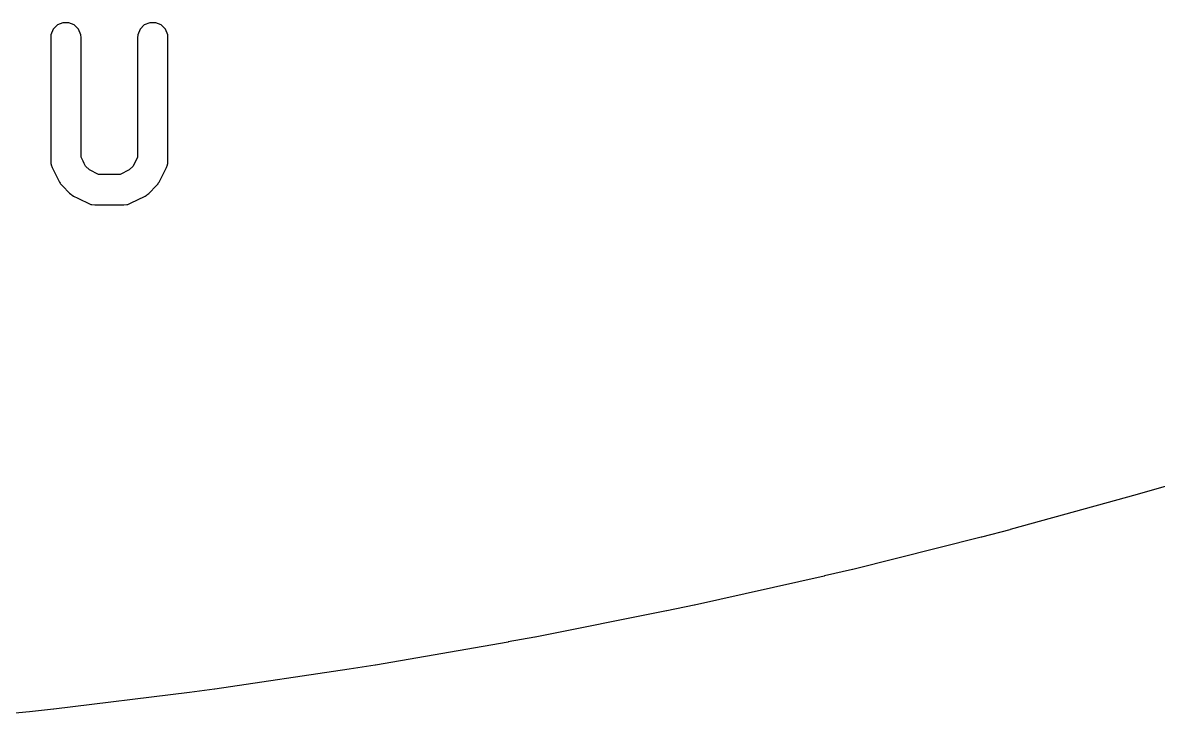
# Model space of a CAD drawing. Header units: inches. Extents: x -2.56 to 2.56, y -2.56 to 2.56.
# Drawn here: x 0.2729 to 0.7139, y -2.5493 to -2.2765 of the extents above; entities that cross this region are included whole.
import ezdxf

# ---------------------------------------------------------------- set-up
doc = ezdxf.new("R2010")
doc.units = ezdxf.units.IN
doc.header["$MEASUREMENT"] = 0
doc.layers.add('BLACK', color=250, linetype='CONTINUOUS')

msp = doc.modelspace()

# ---------------------------------------------------------------- linework, layer by layer
at = {"layer": 'BLACK', "linetype": 'CONTINUOUS'}
for p, q in [((0.28474, -2.27904), (0.28386, -2.28117)), ((0.28637, -2.27741), (0.28474, -2.27904)), ((0.2885, -2.27653), (0.28637, -2.27741)), ((0.2908, -2.27653), (0.2885, -2.27653)), ((0.2885, -2.27653), (0.2885, -2.27653)), ((0.29293, -2.27741), (0.2908, -2.27653)), ((0.2908, -2.27653), (0.2908, -2.27653)), ((0.29456, -2.27904), (0.29293, -2.27741)), ((0.29544, -2.28117), (0.29456, -2.27904)), ((0.31849, -2.27904), (0.31761, -2.28117)), ((0.32012, -2.27741), (0.31849, -2.27904)), ((0.32224, -2.27653), (0.32012, -2.27741)), ((0.32455, -2.27653), (0.32224, -2.27653)), ((0.32224, -2.27653), (0.32224, -2.27653)), ((0.32668, -2.27741), (0.32455, -2.27653)), ((0.32455, -2.27653), (0.32455, -2.27653)), ((0.32831, -2.27904), (0.32668, -2.27741)), ((0.32919, -2.28117), (0.32831, -2.27904)), ((0.32831, -2.27904), (0.32831, -2.27904)), ((0.28386, -2.28117), (0.28375, -2.28232)), ((0.28375, -2.28232), (0.28375, -2.33012)), ((0.29556, -2.28232), (0.29544, -2.28117)), ((0.29556, -2.32873), (0.29556, -2.28232)), ((0.31758, -2.2814), (0.31749, -2.28231)), ((0.31749, -2.28231), (0.31749, -2.28231)), ((0.31749, -2.28231), (0.31749, -2.28232)), ((0.31749, -2.28232), (0.31749, -2.28232)), ((0.31749, -2.28232), (0.31749, -2.32873)), ((0.31761, -2.28117), (0.31758, -2.2814)), ((0.31758, -2.2814), (0.31758, -2.2814)), ((0.3293, -2.28232), (0.32919, -2.28117)), ((0.3293, -2.33012), (0.3293, -2.28232)), ((0.28375, -2.33012), (0.28386, -2.33128)), ((0.28386, -2.33128), (0.28394, -2.33147)), ((0.28394, -2.33147), (0.28396, -2.33168)), ((0.28396, -2.33168), (0.28437, -2.33277)), ((0.28437, -2.33277), (0.28718, -2.33839)), ((0.29633, -2.33027), (0.29556, -2.32873)), ((0.29678, -2.33118), (0.29633, -2.33027)), ((0.29633, -2.33027), (0.29633, -2.33027)), ((0.29732, -2.33225), (0.29678, -2.33118)), ((0.29877, -2.33371), (0.29732, -2.33225)), ((0.31573, -2.33225), (0.31427, -2.33371)), ((0.31749, -2.32873), (0.31573, -2.33225)), ((0.32587, -2.33839), (0.32868, -2.33277)), ((0.32868, -2.33277), (0.32909, -2.33168)), ((0.32909, -2.33168), (0.32911, -2.33147)), ((0.32909, -2.33168), (0.32909, -2.33168)), ((0.32909, -2.33168), (0.32909, -2.33168)), ((0.32911, -2.33147), (0.32919, -2.33128)), ((0.32919, -2.33128), (0.3293, -2.33012)), ((0.32919, -2.33128), (0.32919, -2.33128)), ((0.32919, -2.33128), (0.32919, -2.33128)), ((0.30229, -2.33547), (0.29877, -2.33371)), ((0.30401, -2.33547), (0.30229, -2.33547)), ((0.30903, -2.33547), (0.30401, -2.33547)), ((0.31075, -2.33547), (0.30903, -2.33547)), ((0.31427, -2.33371), (0.31075, -2.33547)), ((0.28718, -2.33839), (0.28749, -2.33889)), ((0.28749, -2.33889), (0.28755, -2.33903)), ((0.28755, -2.33903), (0.28769, -2.33919)), ((0.28769, -2.33919), (0.2878, -2.33937)), ((0.2878, -2.33937), (0.28792, -2.33947)), ((0.28792, -2.33947), (0.28829, -2.33992)), ((0.28829, -2.33992), (0.2911, -2.34274)), ((0.32195, -2.34274), (0.32476, -2.33992)), ((0.32476, -2.33992), (0.32513, -2.33947)), ((0.32513, -2.33947), (0.32525, -2.33937)), ((0.32525, -2.33937), (0.32536, -2.33919)), ((0.32536, -2.33919), (0.3255, -2.33903)), ((0.3255, -2.33903), (0.32555, -2.33889)), ((0.3255, -2.33903), (0.3255, -2.33903)), ((0.3255, -2.33903), (0.3255, -2.33903)), ((0.32555, -2.33889), (0.32587, -2.33839)), ((0.32587, -2.33839), (0.32587, -2.33839)), ((0.32587, -2.33839), (0.32587, -2.33839)), ((0.2911, -2.34274), (0.29155, -2.34311)), ((0.29155, -2.34311), (0.29165, -2.34323)), ((0.29165, -2.34323), (0.29183, -2.34334)), ((0.29183, -2.34334), (0.29199, -2.34347)), ((0.29199, -2.34347), (0.29214, -2.34353)), ((0.29214, -2.34353), (0.29263, -2.34384)), ((0.29263, -2.34384), (0.29426, -2.34465)), ((0.29426, -2.34465), (0.29426, -2.34465)), ((0.29426, -2.34465), (0.29426, -2.34465)), ((0.29426, -2.34465), (0.29643, -2.34574)), ((0.29643, -2.34574), (0.29696, -2.34601)), ((0.29696, -2.34601), (0.29826, -2.34665)), ((0.31479, -2.34665), (0.32041, -2.34384)), ((0.32041, -2.34384), (0.32079, -2.3436)), ((0.32079, -2.3436), (0.32091, -2.34353)), ((0.32079, -2.3436), (0.32079, -2.3436)), ((0.32091, -2.34353), (0.32105, -2.34347)), ((0.32105, -2.34347), (0.32122, -2.34334)), ((0.32122, -2.34334), (0.32139, -2.34323)), ((0.32139, -2.34323), (0.3215, -2.34311)), ((0.32139, -2.34323), (0.32139, -2.34323)), ((0.32139, -2.34323), (0.32139, -2.34323)), ((0.32139, -2.34323), (0.32139, -2.34323)), ((0.32139, -2.34323), (0.32139, -2.34323)), ((0.3215, -2.34311), (0.32182, -2.34285)), ((0.32182, -2.34285), (0.32195, -2.34274)), ((0.32182, -2.34285), (0.32182, -2.34285)), ((0.29826, -2.34665), (0.29934, -2.34707)), ((0.29934, -2.34707), (0.29955, -2.34708)), ((0.29955, -2.34708), (0.29975, -2.34716)), ((0.29975, -2.34716), (0.29975, -2.34716)), ((0.29975, -2.34716), (0.3009, -2.34728)), ((0.3009, -2.34728), (0.3009, -2.34728)), ((0.3009, -2.34728), (0.31215, -2.34728)), ((0.31215, -2.34728), (0.3133, -2.34716)), ((0.31215, -2.34728), (0.31215, -2.34728)), ((0.3133, -2.34716), (0.3135, -2.34708)), ((0.3135, -2.34708), (0.31371, -2.34707)), ((0.31371, -2.34707), (0.31479, -2.34665)), ((0.71702, -2.45648), (0.70575, -2.45971)), ((0.70569, -2.45973), (0.6564, -2.47337)), ((0.70571, -2.45972), (0.70569, -2.45973)), ((0.70573, -2.45972), (0.70571, -2.45972)), ((0.70575, -2.45971), (0.70573, -2.45972)), ((0.65629, -2.4734), (0.6452, -2.47628)), ((0.65633, -2.47339), (0.65629, -2.4734)), ((0.65637, -2.47338), (0.65633, -2.47339)), ((0.6564, -2.47337), (0.65637, -2.47338)), ((0.64513, -2.4763), (0.59528, -2.48879)), ((0.64516, -2.47629), (0.64513, -2.4763)), ((0.64519, -2.47629), (0.64516, -2.47629)), ((0.6452, -2.47628), (0.64519, -2.47629)), ((0.58421, -2.49138), (0.53378, -2.5027)), ((0.58423, -2.49137), (0.58421, -2.49138)), ((0.58425, -2.49137), (0.58423, -2.49137)), ((0.58427, -2.49136), (0.58425, -2.49137)), ((0.59517, -2.48881), (0.58427, -2.49136)), ((0.5952, -2.48881), (0.59517, -2.48881)), ((0.59524, -2.4888), (0.5952, -2.48881)), ((0.59528, -2.48879), (0.59524, -2.4888)), ((0.52295, -2.50495), (0.47197, -2.51509)), ((0.52297, -2.50495), (0.52295, -2.50495)), ((0.523, -2.50494), (0.52297, -2.50495)), ((0.52302, -2.50494), (0.523, -2.50494)), ((0.53367, -2.50272), (0.52302, -2.50494)), ((0.53371, -2.50272), (0.53367, -2.50272)), ((0.53374, -2.50271), (0.53371, -2.50272)), ((0.53378, -2.5027), (0.53374, -2.50271)), ((0.46142, -2.51701), (0.40986, -2.52596)), ((0.46144, -2.51701), (0.46142, -2.51701)), ((0.46146, -2.51701), (0.46144, -2.51701)), ((0.46148, -2.517), (0.46146, -2.51701)), ((0.47185, -2.51512), (0.46148, -2.517)), ((0.47189, -2.51511), (0.47185, -2.51512)), ((0.47193, -2.5151), (0.47189, -2.51511)), ((0.47197, -2.51509), (0.47193, -2.5151)), ((0.40974, -2.52598), (0.3997, -2.52755)), ((0.40978, -2.52597), (0.40974, -2.52598)), ((0.40982, -2.52597), (0.40978, -2.52597)), ((0.40986, -2.52596), (0.40982, -2.52597)), ((0.39964, -2.52756), (0.34749, -2.5353)), ((0.39967, -2.52756), (0.39964, -2.52756)), ((0.39969, -2.52755), (0.39967, -2.52756)), ((0.3997, -2.52755), (0.39969, -2.52755)), ((0.34737, -2.53531), (0.33771, -2.53658)), ((0.34742, -2.53531), (0.34737, -2.53531)), ((0.34745, -2.5353), (0.34742, -2.53531)), ((0.34749, -2.5353), (0.34745, -2.5353)), ((0.33766, -2.53659), (0.28492, -2.54309)), ((0.33767, -2.53658), (0.33766, -2.53659)), ((0.33769, -2.53658), (0.33767, -2.53658)), ((0.33767, -2.53658), (0.33767, -2.53658)), ((0.33771, -2.53658), (0.33769, -2.53658)), ((0.27553, -2.54409), (0.22216, -2.54934)), ((0.27555, -2.54408), (0.27553, -2.54409)), ((0.27557, -2.54408), (0.27555, -2.54408)), ((0.27555, -2.54408), (0.27555, -2.54408)), ((0.28479, -2.54311), (0.27557, -2.54408)), ((0.28483, -2.5431), (0.28479, -2.54311)), ((0.28488, -2.5431), (0.28483, -2.5431)), ((0.28492, -2.54309), (0.28488, -2.5431))]:
    msp.add_line(p, q, dxfattribs=at)

doc.saveas('drawing.dxf')
